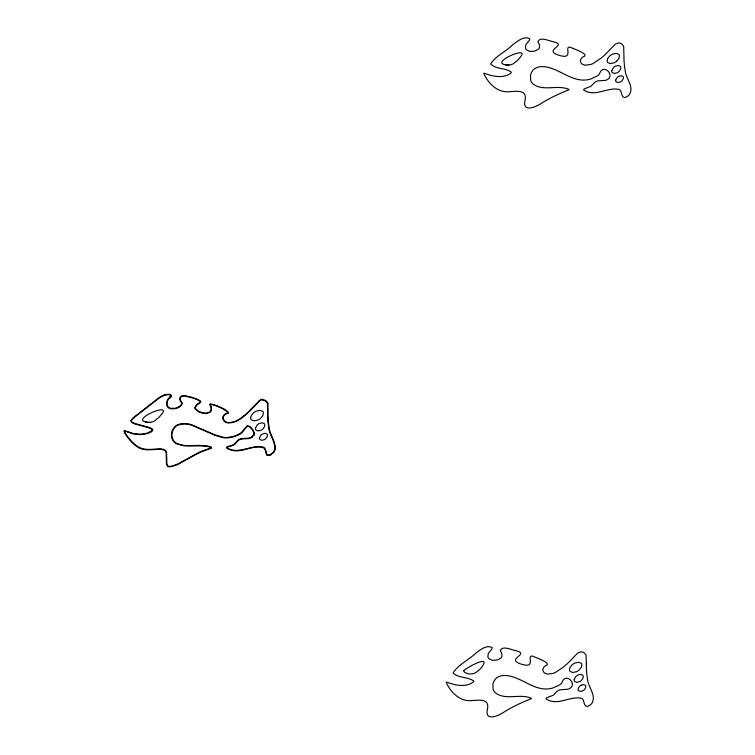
<?xml version="1.0" encoding="UTF-8"?>
<svg xmlns="http://www.w3.org/2000/svg" width="755" height="755" viewBox="0 0 755 755"><rect width="100%" height="100%" fill="white"/><g stroke="black" fill="none" stroke-linecap="round" stroke-linejoin="round"><path stroke-width="1.13" d="M170.979 395.762L169.79 394.94A5.87 5.87 0 0 0 168.761 394.771L168.422 394.742A11.608 11.608 0 0 0 163.467 395.771L162.514 396.167M226.434 447.583L226.491 447.337A1.114 1.114 0 0 1 226.83 447.036A4.841 4.841 0 0 1 227.651 446.639L227.85 446.554A21.621 21.621 0 0 1 228.869 446.233L230.936 445.629A18.837 18.837 0 0 0 232.191 445.205A8.362 8.362 0 0 0 235.324 443.157M170.96 395.95C166.468 398.782 163.618 408.606 172.121 408.851M152.312 430.388L147.678 432.983A31.993 31.993 0 0 1 139.458 434.134L133.267 433.502L125.859 431.03A14.26 14.26 0 0 0 125.33 430.85L124.943 430.737A1.991 1.991 0 0 0 124.348 430.661L124.113 431.7M253.548 434.871L251.755 436.786M253.925 435.05L252 437.136M200.415 402.028L198.905 403.094A15.949 15.949 0 0 0 196.489 404.869L194.847 407.54A2.482 2.482 0 0 0 194.988 408.663L198.442 411.683A20.026 20.026 0 0 0 203.699 413.344L204.086 413.41A12.618 12.618 0 0 0 205.851 413.542L209.663 412.551A4.294 4.294 0 0 0 211.419 409.776L211.485 408.172A6.635 6.635 0 0 0 211.126 406.7L210.503 405.19M228.321 412.994L227.821 411.702M211.447 447.857L211.06 446.979L208.05 446.139A37.146 37.146 0 0 0 205.369 445.771A55.426 55.426 0 0 0 202.661 445.563C193.865 444.78 184.286 447.432 176.16 443.072A9.522 9.522 0 0 1 171.904 434.21A12.146 12.146 0 0 1 173.961 428.481L175.283 426.886A8.928 8.928 0 0 1 177.34 425.367L180.917 424.206L184.966 423.989A27.897 27.897 0 0 1 191.279 425.027L215.033 435.333L223.442 437.749A20.734 20.734 0 0 0 228.718 437.777L229.265 437.702A30.313 30.313 0 0 0 238.306 434.955L239.477 434.304M235.296 443.128L237.004 441.09A8.371 8.371 0 0 1 241.572 438.532L246.885 438.296M258.861 401.122L247.517 412.692A86.948 86.948 0 0 1 244.563 415.25L244.148 415.59M616.684 61.183L619.062 58.239L619.411 55.379A2.558 2.558 0 0 0 618.845 54.388L616.288 53.36L612.598 54.133A11.325 11.325 0 0 0 609.908 55.794L607.52 58.739L607.171 61.599A2.558 2.558 0 0 0 607.747 62.589L610.295 63.609L613.985 62.844A11.325 11.325 0 0 0 616.684 61.183M133.276 417.779L133.899 417.241A42.374 42.374 0 0 1 134.852 416.486L158.352 398.168A32.38 32.38 0 0 1 162.316 395.762L163.288 395.346M133.56 418.091L134.173 417.572A41.95 41.95 0 0 1 135.107 416.817L158.588 398.517A31.955 31.955 0 0 1 162.504 396.148M226.934 447.47L227.057 447.375A4.426 4.426 0 0 1 227.802 447.036L227.991 446.951A21.206 21.206 0 0 1 228.982 446.639L231.483 445.894A17.29 17.29 0 0 0 232.342 445.601A8.786 8.786 0 0 0 235.636 443.449L237.315 441.382A7.994 7.994 0 0 1 241.911 438.9M210.154 404.095L210.022 404.265A4.473 4.473 0 0 0 209.862 404.557L210.258 405.709M238.136 419.874L239.401 419.11A56.502 56.502 0 0 0 244.139 415.58M238.344 420.242L239.628 419.469A56.927 56.927 0 0 0 244.403 415.911L244.837 415.571A87.382 87.382 0 0 0 247.8 413.004L259.154 401.433A5.294 5.294 0 0 1 262.589 399.612M239.26 433.946L238.108 434.559A29.889 29.889 0 0 1 229.199 437.23M247.008 426.056L244.12 429.284A16.667 16.667 0 0 1 239.335 434.059M210.258 448.111L210.145 448.159A12.439 12.439 0 0 1 209.607 448.394L201.661 451.264A53.303 53.303 0 0 0 197.952 452.915L178.661 463.523A56.144 56.144 0 0 1 175.66 464.844L171.196 466.231A9.985 9.985 0 0 1 170.035 466.392L169.45 466.392M210.428 448.498L210.315 448.545A12.778 12.778 0 0 1 209.758 448.781L201.821 451.66A52.878 52.878 0 0 0 198.131 453.302L178.841 463.9A56.559 56.559 0 0 1 175.821 465.231L171.272 466.656A10.4 10.4 0 0 1 170.064 466.807L169.431 466.816A3.303 3.303 0 0 1 167.412 466.175M581.293 685.181L583.445 684.634L585.267 685.219A1.821 1.821 0 0 1 585.738 685.917L585.72 687.635L584.398 689.636A6.691 6.691 0 0 1 582.634 690.863L580.482 691.41L578.66 690.825A1.821 1.821 0 0 1 578.188 690.136L578.207 688.409L579.529 686.408A6.691 6.691 0 0 1 581.293 685.181M210.239 404.085L210.268 404.085A1.68 1.68 0 0 1 210.711 404.048L210.787 404.048A3.784 3.784 0 0 1 211.117 404.067A11.089 11.089 0 0 1 212.221 404.274L213.731 404.68A54.851 54.851 0 0 1 216.827 405.737L217.723 406.067M241.911 438.91L246.904 438.712A9.806 9.806 0 0 0 252.057 437.239M229.209 437.277L228.661 437.353A20.309 20.309 0 0 1 223.499 437.343L215.194 434.937L191.393 424.612A28.322 28.322 0 0 0 184.984 423.555L180.841 423.791L177.142 424.999A9.353 9.353 0 0 0 174.981 426.584L173.603 428.236A12.571 12.571 0 0 0 171.508 434.172A9.947 9.947 0 0 0 175.877 443.496L183.899 445.809L202.642 445.978A55.049 55.049 0 0 1 205.322 446.186A33.06 33.06 0 0 1 208.635 446.677L208.871 446.733A16.355 16.355 0 0 1 209.22 446.809L209.333 446.847A10.787 10.787 0 0 1 210.116 447.064A7.276 7.276 0 0 1 210.626 447.262M508.917 65.043L509.767 64.939A11.004 11.004 0 0 0 513.24 63.788L517.373 60.57A24.519 24.519 0 0 0 519.431 58.154C532.936 44.092 489.957 62.023 505.076 64.704A11.844 11.844 0 0 0 508.087 65.081L508.917 65.043A11.787 11.787 0 0 1 505.076 64.704M149.886 422.347L150.755 422.243A11.297 11.297 0 0 0 154.322 421.064L158.569 417.751A25.17 25.17 0 0 0 160.683 415.278C174.547 400.839 130.417 419.242 145.941 421.998A12.155 12.155 0 0 0 149.037 422.385L149.886 422.347A12.108 12.108 0 0 1 145.941 421.998M159.871 448.932L161.06 448.98A11.684 11.684 0 0 1 162.797 449.216L163.457 449.404M168.44 394.318L168.799 394.346A6.304 6.304 0 0 1 169.903 394.525C171.932 394.78 171.621 396.894 170.177 397.791C165.421 400.443 165.807 408.644 172.159 408.427M262.664 399.489L263.278 399.584M262.627 399.905L263.193 399.999M573.243 48.546C560.965 42.176 575.669 60.004 560.191 55.625A20.357 20.357 0 0 1 557.454 54.747C543.572 49.604 568.666 45.092 552.858 41.667C548.677 40.846 540.184 36.466 537.834 41.572C539.712 44.517 541.156 48.631 536.645 50.226A10.608 10.608 0 0 1 533.86 51.255L529.821 51.397L526.641 49.915A4.36 4.36 0 0 1 525.471 47.839L525.905 44.536L529.434 40.223L529.727 38.713C523.583 35.466 517.203 41.619 512.475 44.998C505.718 51.717 495.554 55.983 490.665 63.986C495.78 69.422 505.104 67.667 511.107 71.98L511.295 72.839C503.623 78.926 492.553 76.463 484.115 73.15L483.728 73.367C487.522 81.993 495.356 90.779 505.35 91.714C512.05 92.459 526.773 87.533 525.272 99.141C521.488 112.778 534.653 107.757 541.335 103.369C550.017 97.772 559.53 93.573 568.977 89.741L568.902 89.364C557.567 84.343 543.081 91.893 532.803 83.824A8.833 8.833 0 0 1 530.708 80.181L530.491 75.689A12.137 12.137 0 0 1 531.671 72.169C533.823 67.506 539.4 66.147 544.1 66.704A27.303 27.303 0 0 1 548.272 67.393C561.503 70.593 572.979 82.002 587.248 79.832A32.437 32.437 0 0 0 591.071 78.888L597.356 75.915A13.826 13.826 0 0 0 599.394 74.113C603.037 62.184 616.118 75.925 606.576 79.964A7.022 7.022 0 0 1 605.123 80.407L598.064 80.842A8.116 8.116 0 0 0 594.128 82.927L590.92 86.334L584.361 88.807L583.577 89.93C594.836 97.725 607.511 86.74 619.072 89.42A4.832 4.832 0 0 1 620.997 91.459C621.78 94.186 622.498 99.622 626.612 96.876A8.956 8.956 0 0 0 629.623 94.205C633.388 87.806 628.169 80.955 626.14 74.839A20.413 20.413 0 0 1 625.47 72.508L624.508 66.261A98.32 98.32 0 0 1 623.932 56.115L623.687 46.263L621.752 43.913L618.94 42.799L615.429 44.035L606.284 53.463A57.654 57.654 0 0 1 604.5 55.19L603.811 55.823A86.183 86.183 0 0 1 601.244 58.041L592.939 63.618A18.195 18.195 0 0 1 590.278 64.543L585.201 65.223L582.341 64.222A5.795 5.795 0 0 1 581.001 62.788L580.293 60.466L581.69 57.918A6.795 6.795 0 0 1 583.124 56.889C589.287 54.983 578.613 50.821 576.49 49.783A66.799 66.799 0 0 0 573.243 48.546M218.45 406.803L216.685 406.124A54.445 54.445 0 0 0 213.608 405.086L212.127 404.689A10.674 10.674 0 0 0 211.07 404.491A3.907 3.907 0 0 0 210.702 404.463A1.189 1.189 0 0 0 210.381 404.482L210.324 404.595A2.123 2.123 0 0 0 210.447 405.029L210.456 405.067M248.744 426.49L249.159 426.698A7.729 7.729 0 0 1 250.651 427.868L250.971 428.17A13.741 13.741 0 0 1 252.368 429.859L253.444 431.784A4.464 4.464 0 0 1 253.718 434.918M223.839 409.361L227.208 411.711M263.41 447.658C252.321 444.233 240.685 454.67 229.199 449.319A12.486 12.486 0 0 1 228.586 449.093L228.142 448.914A6.569 6.569 0 0 1 227.793 448.744L227.595 448.649A1.359 1.359 0 0 0 227.331 448.555L226.849 448.196M227.34 411.258L224.056 408.993A45.489 45.489 0 0 0 217.704 406.105M226.972 447.743C238.429 455.312 252.038 443.78 263.655 447.309A5.681 5.681 0 0 1 265.552 449.772A11.353 11.353 0 0 1 266.005 451.197L266.553 453.51A6.72 6.72 0 0 0 266.751 454.104L266.808 454.246A2.293 2.293 0 0 0 267.308 455.02L270.007 454.906L273.216 452.387A7.135 7.135 0 0 0 274.745 449.017A11.561 11.561 0 0 0 274.291 444.374M167.468 466.099L166.732 464.863A7.22 7.22 0 0 1 166.459 463.362A14.119 14.119 0 0 1 166.402 462.069L166.185 452.471M167.648 465.675L167.138 464.731A6.795 6.795 0 0 1 166.883 463.325A13.703 13.703 0 0 1 166.827 462.069L166.581 452.32M223.593 419.497L223.301 418.761A3.086 3.086 0 0 1 223.414 416.618L224.235 415.401A6.87 6.87 0 0 1 226.727 413.674L227.68 413.315A4.662 4.662 0 0 0 228.123 413.136M124.207 431.964L124.367 432.322A6.078 6.078 0 0 0 124.547 432.7A23.046 23.046 0 0 0 124.886 433.313A17.252 17.252 0 0 0 125.122 433.719L126.189 435.352A55.021 55.021 0 0 0 132.163 442.524L133.465 443.808A26.038 26.038 0 0 0 138.609 447.611A18.894 18.894 0 0 0 144.62 449.536L146.659 449.753A30.464 30.464 0 0 0 147.754 449.81L148.631 449.82A50.604 50.604 0 0 0 150.594 449.782L157.918 449.385A38.345 38.345 0 0 1 159.871 449.348L161.023 449.404A11.259 11.259 0 0 1 162.703 449.631L163.325 449.81A4.747 4.747 0 0 1 166.279 452.434M210.334 405.869L210.475 406.199A12.75 12.75 0 0 1 210.588 406.464L210.777 406.954A5.606 5.606 0 0 1 211.06 408.219L211.013 409.701A3.869 3.869 0 0 1 209.446 412.23L205.851 413.117A12.193 12.193 0 0 1 204.143 412.985L203.765 412.928A19.602 19.602 0 0 1 198.631 411.286L195.385 408.521A2.067 2.067 0 0 1 195.3 407.389L196.791 405.19A15.525 15.525 0 0 1 199.131 403.472L200.868 402.104L200.358 400.933A4.879 4.879 0 0 0 200.047 400.697A6.889 6.889 0 0 0 199.716 400.48A12.637 12.637 0 0 0 199.037 400.093L196.687 398.999A46.395 46.395 0 0 0 191.591 397.253L189.184 396.639A36.353 36.353 0 0 0 186.891 396.215C181.134 393.704 177.18 398.366 181.691 402.849A2.218 2.218 0 0 1 181.625 403.84A3.898 3.898 0 0 1 180.681 405.303L180.511 405.548A10.542 10.542 0 0 1 172.178 408.276M124.509 431.577L124.566 431.709A5.587 5.587 0 0 0 124.745 432.143A13.288 13.288 0 0 0 125.254 433.106A24.566 24.566 0 0 0 125.896 434.153L126.538 435.106A54.756 54.756 0 0 0 132.465 442.232L133.748 443.496A25.613 25.613 0 0 0 138.807 447.234A18.469 18.469 0 0 0 144.686 449.112L146.687 449.338A30.049 30.049 0 0 0 147.772 449.385L148.631 449.395A50.189 50.189 0 0 0 150.585 449.357L157.908 448.961A38.76 38.76 0 0 1 159.871 448.932M200.5 401.764L199.49 400.839A12.118 12.118 0 0 0 198.839 400.461L196.526 399.386A45.979 45.979 0 0 0 191.477 397.659L189.09 397.055A35.938 35.938 0 0 0 186.825 396.63C181.106 394.27 177.972 398.395 182.106 402.783A2.642 2.642 0 0 1 182.03 403.963A4.322 4.322 0 0 1 181.002 405.586M274.386 444.346L274.056 443.119A38.788 38.788 0 0 0 272.838 439.721L270.111 433.294A23.122 23.122 0 0 1 269.101 429.973L269.035 429.623A46.329 46.329 0 0 1 268.676 427.623L268.233 424.423A98.735 98.735 0 0 1 267.572 411.031L267.468 403.632M267.874 403.519L267.997 411.041A98.31 98.31 0 0 0 268.667 424.376L269.091 427.547A45.895 45.895 0 0 0 269.45 429.538L269.526 429.878A23.782 23.782 0 0 0 270.668 433.54L273.234 439.561A39.213 39.213 0 0 1 274.471 442.996L274.792 444.242A11.986 11.986 0 0 1 275.207 449.093A7.559 7.559 0 0 1 273.536 452.641L269.997 455.369L267.034 455.322A2.558 2.558 0 0 1 266.506 454.567L266.355 454.255A7.144 7.144 0 0 1 266.147 453.623L265.6 451.301A10.929 10.929 0 0 0 265.175 449.933A5.257 5.257 0 0 0 263.429 447.63M211.476 447.894A3.133 3.133 0 0 1 210.418 448.442M239.552 434.427A17.082 17.082 0 0 0 244.45 429.51L247.168 426.443A2.038 2.038 0 0 1 248.735 426.5M251.821 436.881A9.381 9.381 0 0 1 246.894 438.334M263.259 399.773A5.719 5.719 0 0 1 267.978 403.481M258.908 401.169A5.719 5.719 0 0 1 262.636 399.178M238.174 419.95A21.527 21.527 0 0 1 229.775 422.479L227.614 422.47A5.436 5.436 0 0 1 223.622 419.487M163.306 395.375A12.033 12.033 0 0 1 168.44 394.289M130.879 420.752A6.71 6.71 0 0 1 133.39 417.949M131.096 420.856A1.755 1.755 0 0 0 131.521 422.017L131.691 422.224A5.464 5.464 0 0 0 132.908 423.074L133.333 423.291A21.81 21.81 0 0 0 135.513 424.121L148.716 427.726A25.51 25.51 0 0 1 149.886 428.151L152.019 429.331A1.095 1.095 0 0 1 152.387 430.312M124.443 431.086A1.378 1.378 0 0 1 124.839 431.171L125.198 431.247A13.713 13.713 0 0 1 125.717 431.426L133.173 433.917L139.467 434.587A32.418 32.418 0 0 0 147.801 433.389L151.283 431.983L152.746 430.416A1.284 1.284 0 0 0 152.755 429.755A1.689 1.689 0 0 0 152.312 429.038L150.047 427.755A25.821 25.821 0 0 0 148.848 427.33L135.645 423.725A21.376 21.376 0 0 1 133.512 422.923L133.106 422.706A5.021 5.021 0 0 1 131.983 421.951L131.842 421.762A1.331 1.331 0 0 1 131.521 420.884M163.457 449.395A5.172 5.172 0 0 1 166.666 452.283M169.45 466.363A2.822 2.822 0 0 1 167.582 465.769M211.098 447.63A2.237 2.237 0 0 1 210.23 448.017M254.105 435.097A4.879 4.879 0 0 0 253.812 431.634L252.717 429.623A14.166 14.166 0 0 0 251.273 427.868L250.953 427.547A8.513 8.513 0 0 0 249.527 426.405L248.905 426.094A2.463 2.463 0 0 0 246.998 426.028M263.174 400.188A5.294 5.294 0 0 1 267.572 403.595M238.391 420.318A21.952 21.952 0 0 1 229.813 422.904L227.557 422.885A5.87 5.87 0 0 1 223.367 419.931L222.895 418.883A3.511 3.511 0 0 1 223.027 416.449L223.914 415.118A7.295 7.295 0 0 1 226.566 413.287L227.529 412.919A4.219 4.219 0 0 0 227.925 412.759M218.44 406.832A42.271 42.271 0 0 1 223.857 409.333M180.841 405.888A10.957 10.957 0 0 1 172.14 408.7M131.342 420.78A6.285 6.285 0 0 1 133.673 418.27M586.342 663.805L586.333 665.004A98.32 98.32 0 0 0 586.909 675.149L587.871 681.406A20.413 20.413 0 0 0 588.541 683.728C590.57 689.844 595.789 696.695 592.024 703.094A8.956 8.956 0 0 1 589.013 705.765C584.899 708.511 584.181 703.075 583.398 700.357A4.832 4.832 0 0 0 581.473 698.309C569.912 695.629 557.237 706.614 545.988 698.828L546.762 697.705L553.321 695.223L556.529 691.816A8.116 8.116 0 0 1 560.465 689.73L567.524 689.296A7.022 7.022 0 0 0 568.977 688.853C578.519 684.823 565.438 671.072 561.795 683.001A13.826 13.826 0 0 1 559.757 684.804L553.472 687.777A32.437 32.437 0 0 1 549.649 688.72C535.38 690.891 523.904 679.481 510.673 676.282A27.303 27.303 0 0 0 506.501 675.593C501.801 675.036 496.224 676.395 494.072 681.057A12.137 12.137 0 0 0 492.892 684.577L493.109 689.07A8.833 8.833 0 0 0 495.204 692.712C505.482 700.782 519.969 693.232 531.303 698.252L531.378 698.63C521.931 702.461 512.418 706.661 503.736 712.258C497.054 716.646 483.889 721.667 487.673 708.03C489.174 696.421 474.451 701.348 467.751 700.602C457.757 699.668 449.923 690.882 446.13 682.265L446.516 682.039C454.954 685.351 466.024 687.824 473.696 681.727L473.508 680.868C467.505 676.565 458.181 678.32 453.066 672.875C458.521 664.457 469.176 659.691 476.528 652.603C480.775 649.564 486.758 644.553 492.128 647.601L491.835 649.121L488.306 653.424L487.872 656.727A4.36 4.36 0 0 0 489.042 658.804L492.222 660.285L496.262 660.144A10.608 10.608 0 0 0 499.046 659.115C503.557 657.52 502.113 653.405 500.235 650.47C502.585 645.355 511.078 649.744 515.259 650.555C531.067 653.99 505.973 658.492 519.855 663.636A20.357 20.357 0 0 0 522.592 664.513C538.07 668.892 523.366 651.074 535.644 657.435A66.799 66.799 0 0 1 538.891 658.671C541.014 659.719 551.688 663.872 545.525 665.778A6.795 6.795 0 0 0 544.091 666.807L542.694 669.355L543.402 671.676A5.795 5.795 0 0 0 544.742 673.111L547.601 674.111L552.679 673.441A18.195 18.195 0 0 0 555.34 672.507L563.645 666.929A86.183 86.183 0 0 0 566.212 664.711L566.901 664.079A57.654 57.654 0 0 0 568.685 662.352L577.83 652.924L581.341 651.688L584.153 652.801L586.088 655.151L586.342 663.805M250.651 417.458L250.764 418.808A2.624 2.624 0 0 0 251.358 419.827L253.982 420.875L257.766 420.091A11.627 11.627 0 0 0 260.532 418.383L262.976 415.354L263.335 412.419A2.624 2.624 0 0 0 262.749 411.409L260.126 410.352L256.341 411.145A11.627 11.627 0 0 0 253.576 412.853L251.415 415.335L250.651 417.458M569.468 669.175L569.572 670.487A2.558 2.558 0 0 0 570.148 671.478L572.696 672.507L576.386 671.742A11.325 11.325 0 0 0 579.085 670.072L581.463 667.127L581.812 664.268A2.558 2.558 0 0 0 581.246 663.277L578.689 662.258L574.999 663.022A11.325 11.325 0 0 0 572.309 664.683L570.204 667.099L569.468 669.175M255.492 428.094L255.634 429.416A2.18 2.18 0 0 0 256.2 430.246L258.389 430.954L260.975 430.293A8.031 8.031 0 0 0 263.089 428.821L264.675 426.415L264.703 424.348A2.18 2.18 0 0 0 264.127 423.527L261.947 422.819L259.361 423.47A8.031 8.031 0 0 0 257.238 424.952L255.492 428.094M259.484 437.853L259.607 438.976A1.869 1.869 0 0 0 260.098 439.684L261.966 440.288L264.175 439.731A6.87 6.87 0 0 0 265.986 438.466L267.345 436.409L267.364 434.644A1.869 1.869 0 0 0 266.874 433.936L265.005 433.332L262.797 433.898A6.87 6.87 0 0 0 260.985 435.154L259.484 437.853M611.767 70.649L611.909 71.933A2.123 2.123 0 0 0 612.465 72.735L614.598 73.424L617.109 72.782A7.824 7.824 0 0 0 619.176 71.347L620.714 69.007L620.742 66.997A2.123 2.123 0 0 0 620.185 66.195L618.062 65.506L615.542 66.138A7.824 7.824 0 0 0 613.475 67.582L611.767 70.649M574.168 679.538L574.31 680.821A2.123 2.123 0 0 0 574.866 681.623L576.999 682.312L579.51 681.671A7.824 7.824 0 0 0 581.577 680.236L583.115 677.905L583.143 675.885A2.123 2.123 0 0 0 582.586 675.083L580.463 674.394L577.943 675.036A7.824 7.824 0 0 0 575.876 676.471L574.168 679.538M615.665 80.143L615.787 81.238A1.821 1.821 0 0 0 616.259 81.927L618.081 82.521L620.233 81.974A6.691 6.691 0 0 0 621.997 80.747L623.319 78.746L623.337 77.019A1.821 1.821 0 0 0 622.866 76.331L621.044 75.745L618.892 76.293A6.691 6.691 0 0 0 617.128 77.52L615.665 80.143M463.674 670.704L464.391 672.186L467.477 673.592A11.787 11.787 0 0 0 471.318 673.932L472.168 673.837A11.004 11.004 0 0 0 475.641 672.686L479.774 669.458A24.519 24.519 0 0 0 481.841 667.052C491.552 653.849 466.684 667.684 463.674 670.704"/></g></svg>
